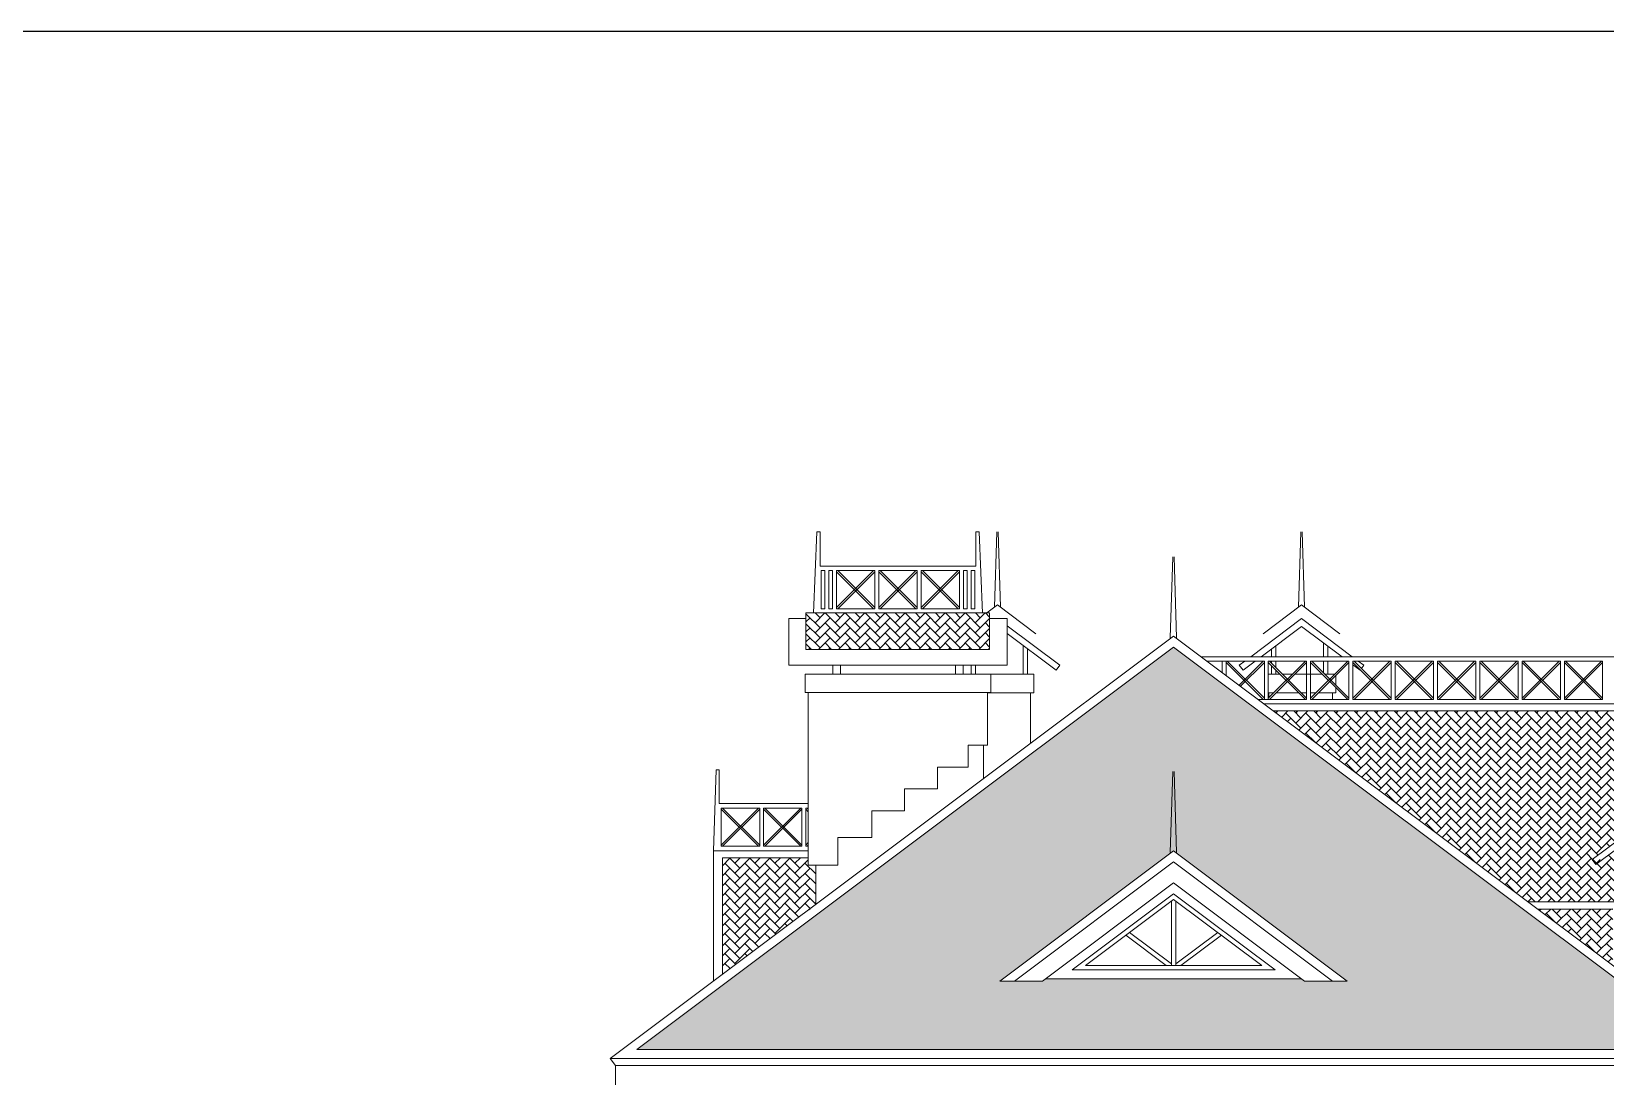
# Model space of a CAD drawing. Header units: inches. Extents: x 50528 to 135443, y 2123 to 51482.
# Drawn here: x 79399 to 97174, y 39678 to 51482 of the extents above; entities that cross this region are included whole.
import ezdxf

# ---------------------------------------------------------------- set-up
doc = ezdxf.new("R2010")
doc.units = ezdxf.units.IN
doc.header["$MEASUREMENT"] = 0
doc.layers.add('hatches', color=8, linetype='Continuous')
doc.layers.add('wall', color=140, linetype='Continuous')

msp = doc.modelspace()

# ---------------------------------------------------------------- hatches: boundary and pattern name
at = {"layer": 'hatches', "ltscale": 50, "true_color": 0xcd6928}
h = msp.add_hatch(dxfattribs=at)
h.set_pattern_fill('AR-HBONE', color=32, scale=20, style=0)
h.paths.add_polyline_path([(88145, 44503), (90219, 44503), (90219, 44914), (88145, 44914)])
h = msp.add_hatch(dxfattribs=at)
h.set_pattern_fill('AR-HBONE', color=32, scale=20, style=0)
h.paths.add_polyline_path([(92296, 44528), (86234, 39982), (98358, 39982)])
h.paths.add_polyline_path([(92296, 41741), (93442, 40882), (91150, 40882)])
h.paths.add_polyline_path([(92296, 42228), (94257, 40757), (93775, 40757), (93742, 40782), (90850, 40782), (90817, 40757), (90335, 40757)])
h.paths.add_polyline_path([(92296, 41741), (93442, 40882), (91150, 40882)])
h = msp.add_hatch(dxfattribs=at)
h.set_pattern_fill('AR-HBONE', color=32, scale=20, style=0)
h.paths.add_polyline_path([(97975, 42128), (97436, 42128), (97436, 42029), (97975, 42029)], flags=17)
h.paths.add_polyline_path([(97386, 42128), (97386, 42312), (97141, 42128)])
h.paths.add_polyline_path([(98025, 42344), (98025, 42128), (98313, 42128)])
h.paths.add_polyline_path([(97975, 42128), (97975, 42382), (97727, 42568), (97436, 42350), (97436, 42128)])
h.paths.add_polyline_path([(96301, 41650), (97355, 41650), (97355, 41818), (97317, 41818), (97317, 42029), (97386, 42029), (97386, 42128), (97024, 42128), (97690, 42629), (97719, 43537), (97734, 43544), (97763, 42629), (98429, 42128), (98025, 42128), (98025, 42029), (98115, 42029), (98115, 41818), (98077, 41818), (98077, 41392), (99994, 41391), (99994, 43807), (93424, 43807)])
h = msp.add_hatch(dxfattribs=at)
h.set_pattern_fill('AR-HBONE', color=32, scale=20, style=0)
h.paths.add_polyline_path([(88171, 42066), (88171, 42148), (87201, 42148), (87201, 40832), (88255, 41623), (88255, 42066)])
h = msp.add_hatch(dxfattribs=at)
h.set_pattern_fill('AR-HBONE', color=32, scale=20, style=0)
h.paths.add_polyline_path([(97255, 41570), (96408, 41570), (97255, 40934)])

# ---------------------------------------------------------------- linework, layer by layer
msp.add_line((101411, 51482), (57348, 51482))
at = {"layer": 'wall', "color": 7, "linetype": 'Continuous', "lineweight": 15, "ltscale": 0.13, "true_color": 0xffffff}
for p, q in [((88267, 45829, 52), (88230, 44913, 52)), ((88267, 45829, 52), (88304, 45829, 52)), ((88304, 45829, 52), (88304, 45443, 52)), ((90064, 45829, 52), (90064, 45443, 52)), ((90064, 45829, 52), (90100, 45829, 52)), ((90100, 45829, 52), (90138, 44913, 52)), ((90300, 45829, 52), (90274, 44979, 52)), ((90316, 45829, 52), (90341, 44979, 52)), ((93733, 45829, 52), (93708, 44979, 52)), ((93749, 45829, 52), (93775, 44979, 52)), ((92288, 45547, 52), (92259, 44633, 52)), ((92302, 45547, 52), (92330, 44633, 52)), ((90064, 45443, 52), (88304, 45443, 52)), ((88357, 45393, 52), (88316, 45393, 52)), ((88316, 45393, 52), (88316, 44961, 52)), ((88357, 45393, 52), (88357, 44961, 52)), ((88402, 45393, 52), (88402, 44961, 52)), ((88445, 45393, 52), (88402, 45393, 52)), ((88445, 45393, 52), (88445, 44961, 52)), ((88445, 45393, 52), (88445, 44961, 52)), ((88445, 45393, 52), (88445, 44961, 52)), ((88490, 44975, 52), (88909, 45393, 52)), ((88923, 45393, 52), (88490, 45393, 52)), ((88490, 45393, 52), (88490, 44961, 52)), ((88490, 45379, 52), (88909, 44961, 52)), ((88504, 45393, 52), (88923, 44975, 52)), ((88504, 44961, 52), (88923, 45379, 52)), ((88923, 45393, 52), (88923, 44961, 52)), ((88923, 45393, 52), (88923, 44961, 52)), ((88968, 44975, 52), (89386, 45393, 52)), ((89400, 45393, 52), (88968, 45393, 52)), ((88968, 45393, 52), (88968, 44961, 52)), ((88968, 45379, 52), (89386, 44961, 52)), ((88982, 45393, 52), (89400, 44975, 52)), ((88982, 44961, 52), (89400, 45379, 52)), ((89400, 45393, 52), (89400, 44961, 52)), ((89400, 45393, 52), (89400, 44961, 52)), ((89445, 44975, 52), (89864, 45393, 52)), ((89878, 45393, 52), (89445, 45393, 52)), ((89445, 45393, 52), (89445, 44961, 52)), ((89445, 45379, 52), (89864, 44961, 52)), ((89459, 45393, 52), (89878, 44975, 52)), ((89459, 44961, 52), (89878, 45379, 52)), ((89878, 45393, 52), (89878, 44961, 52)), ((89878, 45393, 52), (89878, 44961, 52)), ((89923, 45393, 52), (89923, 44961, 52)), ((89923, 45393, 52), (89966, 45393, 52)), ((89923, 45393, 52), (89923, 44961, 52)), ((89966, 45393, 52), (89966, 44961, 52)), ((90011, 45393, 52), (90052, 45393, 52)), ((90011, 45393, 52), (90011, 44961, 52)), ((90052, 45393, 52), (90052, 44961, 52)), ((90187, 44914, 52), (90308, 45005, 52)), ((90741, 44680, 52), (90308, 45005, 52)), ((93308, 44680, 52), (93741, 45005, 52)), ((94174, 44680, 52), (93741, 45005, 52)), ((87951, 44323, 52), (87951, 44850, 52)), ((87951, 44850, 52), (88147, 44850, 52)), ((88357, 44961, 52), (88316, 44961, 52)), ((88445, 44961, 52), (88402, 44961, 52)), ((88490, 44961, 52), (88923, 44961, 52)), ((88968, 44961, 52), (89400, 44961, 52)), ((89445, 44961, 52), (89878, 44961, 52)), ((89923, 44961, 52), (89966, 44961, 52)), ((90011, 44961, 52), (90052, 44961, 52)), ((90221, 44850, 52), (90417, 44850, 52)), ((90417, 44323, 52), (90417, 44850, 52)), ((90297, 43154, 52), (92296, 44653, 52)), ((91011, 44323, 52), (90417, 44768, 52)), ((90969, 44267, 52), (90417, 44681, 52)), ((98658, 39882, 52), (92296, 44653, 52)), ((86234, 39982, 52), (92296, 44528, 55)), ((90598, 44545, 52), (90598, 44224, 52)), ((90598, 44545, 52), (90598, 44224, 52)), ((90648, 44507, 52), (90648, 44224, 52)), ((90648, 44507, 52), (90648, 44224, 52)), ((98358, 39982, 52), (92296, 44528, 52)), ((93401, 44507, 52), (93401, 44420, 52)), ((93401, 44507, 52), (93401, 44420, 52)), ((93451, 44545, 52), (93451, 44420, 52)), ((93989, 44576, 52), (93989, 44420, 52)), ((93989, 44576, 52), (93989, 44420, 52)), ((94039, 44539, 52), (94039, 44420, 52)), ((94039, 44539, 52), (94039, 44420, 52)), ((87951, 44323, 52), (90417, 44323, 52)), ((88447, 44224, 52), (88447, 44323, 52)), ((88534, 44323, 52), (88534, 44224, 52)), ((90417, 44323, 52), (89605, 44323, 52)), ((89834, 44323, 52), (89834, 44224, 52)), ((89921, 44224, 52), (89921, 44323, 52)), ((90010, 44323, 52), (90010, 44224, 52)), ((90010, 44323, 52), (90010, 44224, 52)), ((90060, 44323, 52), (90060, 44224, 52)), ((90060, 44323, 52), (90060, 44224, 52)), ((90969, 44267, 52), (91011, 44323, 52)), ((100029, 44420, 59), (92607, 44420, 59)), ((93321, 44370, 59), (92674, 44370, 59)), ((92843, 44370, 59), (92843, 44243, 59)), ((92843, 44370, 59), (92843, 44243, 59)), ((92888, 44370, 59), (92888, 44209, 59)), ((92888, 44356, 59), (93307, 43938, 59)), ((92902, 44370, 59), (93321, 43952, 59)), ((93035, 44099, 59), (93307, 44370, 59)), ((93052, 44087, 59), (93321, 44356, 59)), ((93321, 44370, 59), (93321, 44197, 59)), ((93321, 44370, 59), (93321, 43938, 59)), ((93366, 43952, 59), (93784, 44370, 59)), ((93798, 44370, 59), (93366, 44370, 59)), ((93366, 44370, 59), (93366, 43938, 59)), ((93366, 44356, 59), (93784, 43938, 59)), ((93380, 44370, 59), (93798, 43952, 59)), ((93380, 43938, 59), (93798, 44356, 59)), ((93401, 44370, 52), (93401, 44349, 52)), ((93401, 44370, 52), (93401, 44349, 52)), ((93401, 44321, 52), (93401, 44224, 52)), ((93401, 44321, 52), (93401, 44224, 52)), ((93451, 44370, 52), (93451, 44299, 52)), ((93451, 44271, 52), (93451, 44224, 52)), ((93798, 44370, 59), (93798, 44046, 59)), ((93798, 44370, 59), (93798, 43938, 59)), ((94129, 44370, 59), (93843, 44370, 59)), ((93843, 43952, 59), (94262, 44370, 59)), ((94276, 44370, 59), (93843, 44370, 59)), ((93843, 44370, 59), (93843, 43938, 59)), ((93843, 44356, 59), (94262, 43938, 59)), ((93858, 44370, 59), (94276, 43952, 59)), ((93858, 43938, 59), (94276, 44356, 59)), ((93989, 44370, 52), (93989, 44238, 52)), ((93989, 44370, 52), (93989, 44238, 52)), ((94039, 44370, 52), (94039, 44224, 52)), ((94039, 44370, 52), (94039, 44224, 52)), ((94276, 44370, 59), (94276, 43938, 59)), ((94276, 44370, 59), (94276, 43938, 59)), ((94606, 44370, 59), (94321, 44370, 59)), ((94321, 43952, 59), (94739, 44370, 59)), ((94753, 44370, 59), (94321, 44370, 59)), ((94321, 44370, 59), (94321, 43938, 59)), ((94321, 44356, 59), (94739, 43938, 59)), ((94335, 44370, 59), (94753, 43952, 59)), ((94335, 43938, 59), (94753, 44356, 59)), ((94753, 44370, 59), (94753, 43938, 59)), ((94753, 44370, 59), (94753, 43938, 59)), ((95084, 44370, 59), (94798, 44370, 59)), ((94798, 43952, 59), (95217, 44370, 59)), ((95231, 44370, 59), (94798, 44370, 59)), ((94798, 44370, 59), (94798, 43938, 59)), ((94798, 44356, 59), (95217, 43938, 59)), ((94813, 44370, 59), (95231, 43952, 59)), ((94813, 43938, 59), (95231, 44356, 59)), ((95231, 44370, 59), (95231, 43938, 59)), ((95231, 44370, 59), (95231, 43938, 59)), ((95561, 44370, 59), (95276, 44370, 59)), ((95276, 43952, 59), (95694, 44370, 59)), ((95709, 44370, 59), (95276, 44370, 59)), ((95276, 44370, 59), (95276, 43938, 59)), ((95276, 44356, 59), (95694, 43938, 59)), ((95290, 44370, 59), (95709, 43952, 59)), ((95290, 43938, 59), (95709, 44356, 59)), ((95709, 44370, 59), (95709, 43938, 59)), ((95709, 44370, 59), (95709, 43938, 59)), ((96039, 44370, 59), (95754, 44370, 59)), ((95754, 43952, 59), (96172, 44370, 59)), ((96186, 44370, 59), (95754, 44370, 59)), ((95754, 44370, 59), (95754, 43938, 59)), ((95754, 44356, 59), (96172, 43938, 59)), ((95768, 44370, 59), (96186, 43952, 59)), ((95768, 43938, 59), (96186, 44356, 59)), ((96186, 44370, 59), (96186, 43938, 59)), ((96186, 44370, 59), (96186, 43938, 59)), ((96516, 44370, 59), (96231, 44370, 59)), ((96231, 43952, 59), (96649, 44370, 59)), ((96664, 44370, 59), (96231, 44370, 59)), ((96231, 44370, 59), (96231, 43938, 59)), ((96231, 44356, 59), (96649, 43938, 59)), ((96245, 44370, 59), (96664, 43952, 59)), ((96245, 43938, 59), (96664, 44356, 59)), ((96664, 44370, 59), (96664, 43938, 59)), ((96664, 44370, 59), (96664, 43938, 59)), ((96994, 44370, 59), (96709, 44370, 59)), ((96709, 43952, 59), (97127, 44370, 59)), ((97141, 44370, 59), (96709, 44370, 59)), ((96709, 44370, 59), (96709, 43938, 59)), ((96709, 44356, 59), (97127, 43938, 59)), ((96723, 44370, 59), (97141, 43952, 59)), ((96723, 43938, 59), (97141, 44356, 59)), ((97141, 44370, 59), (97141, 43938, 59)), ((97141, 44370, 59), (97141, 43938, 59)), ((90233, 44224, 52), (88135, 44224, 52)), ((88135, 44224, 52), (88135, 44016, 52)), ((90233, 44224, 52), (90233, 44016, 52)), ((90233, 44224, 52), (90718, 44224, 52)), ((90718, 44224, 52), (90718, 44012, 52)), ((90233, 44016, 52), (88135, 44016, 52)), ((88171, 42066, 52), (88171, 44016, 52)), ((90194, 43419, 52), (90194, 44016, 52)), ((90194, 44012, 52), (90718, 44012, 52)), ((90679, 43441, 52), (90679, 44012, 52)), ((93250, 43938, 59), (93798, 43938, 59)), ((93426, 44012, 52), (93370, 44012, 52)), ((93710, 44012, 52), (93454, 44012, 52)), ((93798, 44012, 52), (93738, 44012, 52)), ((93904, 44012, 52), (93843, 44012, 52)), ((93843, 43938, 59), (94276, 43938, 59)), ((94130, 44012, 52), (93932, 44012, 52)), ((94321, 43938, 59), (94753, 43938, 59)), ((94798, 43938, 59), (95231, 43938, 59)), ((95276, 43938, 59), (95709, 43938, 59)), ((95754, 43938, 59), (96186, 43938, 59)), ((96231, 43938, 59), (96664, 43938, 59)), ((96709, 43938, 59), (97141, 43938, 59)), ((93317, 43887, 59), (100094, 43887, 59)), ((93424, 43807, 59), (99994, 43807, 59)), ((89976, 43172, 52), (89976, 43419, 52)), ((89976, 43419, 52), (90194, 43419, 52)), ((90151, 43419, 52), (90151, 43045, 52)), ((85934, 39882, 52), (90297, 43154, 52)), ((87130, 43144, 56), (87101, 42228, 56)), ((87130, 43144, 56), (87166, 43144, 56)), ((87166, 43144, 56), (87166, 42761, 56)), ((89630, 42926, 52), (89630, 43172, 52)), ((89630, 43172, 52), (89976, 43172, 52)), ((92288, 43122, 56), (92259, 42208, 56)), ((92302, 43122, 56), (92330, 42208, 56)), ((89259, 42680, 52), (89259, 42926, 52)), ((89259, 42926, 52), (89630, 42926, 52)), ((87166, 42761, 56), (88171, 42761, 56)), ((87608, 42711, 56), (87189, 42293, 56)), ((87189, 42711, 56), (87189, 42279, 56)), ((87189, 42711, 56), (87622, 42711, 56)), ((87608, 42279, 56), (87189, 42697, 56)), ((87622, 42293, 56), (87203, 42711, 56)), ((87622, 42697, 56), (87203, 42279, 56)), ((87336, 42711, 56), (87622, 42711, 56)), ((87622, 42711, 56), (87622, 42279, 56)), ((87667, 42711, 56), (87667, 42279, 56)), ((87667, 42711, 56), (87667, 42279, 56)), ((88085, 42711, 56), (87667, 42293, 56)), ((87667, 42711, 56), (88099, 42711, 56)), ((88085, 42279, 56), (87667, 42697, 56)), ((88099, 42293, 56), (87681, 42711, 56)), ((88099, 42697, 56), (87681, 42279, 56)), ((87814, 42711, 56), (88099, 42711, 56)), ((88099, 42711, 56), (88099, 42279, 56)), ((88144, 42711, 56), (88144, 42279, 56)), ((88144, 42711, 56), (88144, 42279, 56)), ((88144, 42711, 56), (88171, 42711, 56)), ((88171, 42669, 56), (88144, 42697, 56)), ((88171, 42698, 56), (88158, 42711, 56)), ((88890, 42378, 52), (88890, 42680, 52)), ((88890, 42680, 52), (89259, 42680, 52)), ((97024, 42128, 54), (97727, 42655, 54)), ((97066, 42072, 54), (97727, 42568, 54)), ((88171, 42320, 56), (88144, 42293, 56)), ((88506, 42066, 52), (88506, 42378, 52)), ((88506, 42378, 52), (88890, 42378, 52)), ((88171, 42228, 52), (87101, 42228, 52)), ((87101, 40757, 55), (87101, 42228, 56)), ((88171, 42228, 56), (87101, 42228, 56)), ((87622, 42279, 56), (87189, 42279, 56)), ((87201, 40832, 54), (87201, 42148, 56)), ((88171, 42148, 56), (87201, 42148, 56)), ((88099, 42279, 56), (87667, 42279, 56)), ((88171, 42279, 56), (88144, 42279, 56)), ((88171, 42292, 56), (88158, 42279, 56)), ((90335, 40757, 52), (92296, 42228, 52)), ((94257, 40757, 52), (92296, 42228, 52)), ((97024, 42128, 54), (97066, 42072, 54)), ((88171, 42066, 52), (88506, 42066, 52)), ((88255, 42066, 52), (88255, 41623, 52)), ((90501, 40757, 52), (92296, 42103, 52)), ((94091, 40757, 52), (92296, 42103, 52)), ((90817, 40757, 52), (92296, 41866, 52)), ((92296, 41866, 52), (93775, 40757, 52)), ((91150, 40882, 52), (92296, 41741, 52)), ((91300, 40932, 52), (92296, 41679, 52)), ((92271, 41660, 52), (92271, 40932, 52)), ((93442, 40882, 52), (92296, 41741, 52)), ((93292, 40932, 52), (92296, 41679, 52)), ((92321, 41660, 52), (92321, 40932, 52)), ((97355, 41650, 9), (96301, 41650, 9)), ((96408, 41570, 9), (97255, 41570, 9)), ((92213, 40932, 52), (91756, 41274, 52)), ((92271, 40951, 52), (91798, 41305, 52)), ((92321, 40951, 52), (92794, 41305, 52)), ((92379, 40932, 52), (92836, 41274, 52)), ((91150, 40882, 52), (93442, 40882, 52)), ((91300, 40932, 52), (93292, 40932, 52)), ((90335, 40757, 52), (90817, 40757, 52)), ((90850, 40782, 52), (93742, 40782, 52)), ((93775, 40757, 52), (94257, 40757, 52)), ((85934, 39882, 52), (98658, 39882, 52)), ((85994, 39802, 52), (85934, 39882, 52)), ((86234, 39982, 52), (98358, 39982, 52)), ((98598, 39802, 52), (85994, 39802, 52)), ((85994, 39802, 52), (85994, 39552, 52))]:
    msp.add_line(p, q, dxfattribs=at)
at = {"layer": 'wall', "color": 7, "linetype": 'Continuous', "lineweight": 15, "ltscale": 0.13, "true_color": 0xffffff, "elevation": 52}
for points in [[(90219, 44504), (90219, 44914), (88145, 44914), (88145, 44503), (90219, 44503), (90219, 44504)], [(93168, 44420), (93741, 44850), (94314, 44420)], [(94198, 44420), (93741, 44762), (93285, 44420)], [(93038, 44323), (93101, 44370)], [(93218, 44370), (93080, 44267), (93038, 44323)], [(94405, 44271), (94402, 44267), (94321, 44328)], [(94381, 44370), (94444, 44323), (94418, 44287)], [(93366, 44224), (93498, 44224)], [(93526, 44224), (93638, 44224)], [(93666, 44224), (93976, 44224)], [(94004, 44224), (94115, 44224)], [(94130, 44210), (94130, 44098)], [(93370, 43956), (93370, 44012), (93366, 44012)], [(94130, 44070), (94130, 44012), (94091, 44012), (94091, 43938)]]:
    msp.add_lwpolyline(points, dxfattribs=at)

doc.saveas('drawing.dxf')
